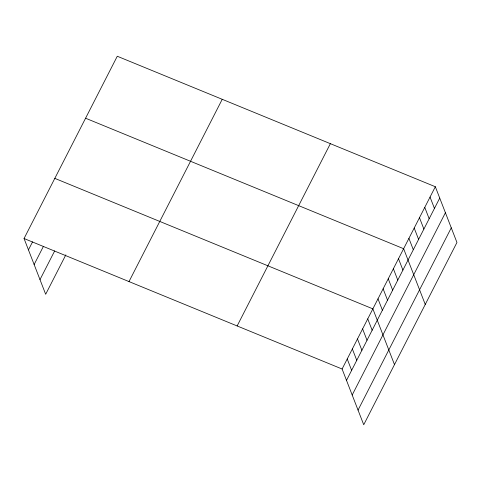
<?xml version="1.0" encoding="UTF-8"?>
<svg xmlns="http://www.w3.org/2000/svg" width="481" height="481" viewBox="0 0 481 481"><rect width="100%" height="100%" fill="white"/><g stroke="black" fill="none" stroke-linecap="round" stroke-linejoin="round"><path stroke-width="0.72" d="M24.05 238.528L117.274 56.247L435.329 186.73L456.95 242.472L363.726 424.753L342.099 369.011L24.05 238.528L45.671 294.27L65.843 254.84M28.451 249.88L32.558 241.859M34.133 264.526L43.362 246.482M39.989 279.623L54.69 250.884M129.004 281.583L222.234 99.302M237.145 325.95L330.369 143.669M342.099 369.011L435.329 186.73M346.506 380.363L439.73 198.082M352.188 395.015L445.412 212.734M358.044 410.107L451.268 227.826M85.582 118.218L403.631 248.707L425.252 304.449M54.816 178.373L372.865 308.856L394.486 364.604M430.044 197.06L434.451 208.411M424.765 207.389L429.166 218.741M419.48 217.719L423.881 229.07M414.195 228.048L418.602 239.4M408.916 238.378L413.317 249.729M398.502 258.73L402.91 270.081M393.374 268.753L397.781 280.11M388.251 278.782L392.652 290.133M383.123 288.804L387.524 300.162M377.994 298.833L382.395 310.185M367.737 318.885L372.144 330.237M362.614 328.908L367.015 340.259M357.485 338.937L361.886 350.288M352.357 348.959L356.758 360.311M347.228 358.982L351.635 370.34"/></g></svg>
